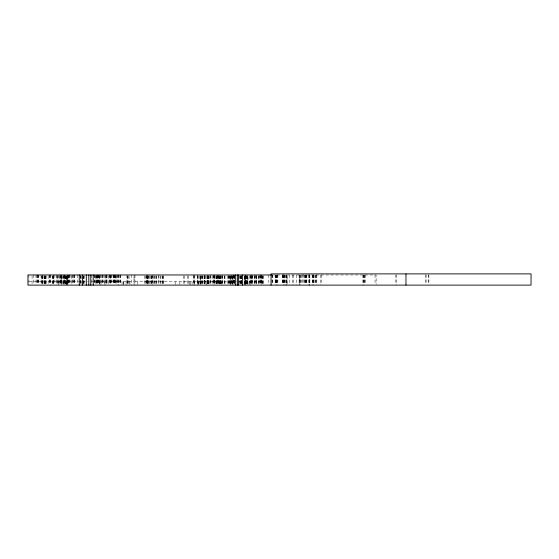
<?xml version="1.0" encoding="UTF-8"?>
<svg xmlns="http://www.w3.org/2000/svg" width="559" height="559" viewBox="0 0 559 559"><rect width="100%" height="100%" fill="white"/><g stroke="black" fill="none" stroke-linecap="round" stroke-linejoin="round"><path stroke-width="0.42" stroke-dasharray="2.79 2.1" d="M194.434 284.272L194.434 281.743M272.128 274.972L376.144 274.972L376.144 284.265M28.886 281.743L88.105 281.743M91.522 281.743L106.902 281.743L106.902 285.111M111.206 281.743L114.008 281.743M114.944 281.743L117.746 281.743M118.634 281.743L134.048 281.743L134.048 274.972L134.048 285.111M134.978 281.743L206.432 281.743L206.432 285.111M210.729 281.743L213.538 281.743M214.474 281.743L217.276 281.743M236.338 281.743L221.581 281.743L221.581 285.111M239.287 281.743L261.249 281.743M428.879 274.755L428.879 284.245M428.536 274.755L428.536 284.245M426.105 274.755L426.105 284.245M425.762 274.755L425.762 284.245M396.121 274.755L396.121 285.111M395.926 274.755L395.926 284.245M375.054 274.972L375.054 284.265M365.523 274.972L365.523 284.265M364.601 274.972L364.601 284.265M364.321 274.972L364.321 284.265M363.671 274.972L363.671 284.265M363.399 274.972L363.399 285.111M362.91 274.972L362.91 285.111M321.495 274.972L321.495 284.265M320.573 274.972L320.573 285.111M316.841 274.972L316.841 285.111M316.673 274.972L316.673 284.265M315.479 274.972L315.479 284.265M315.311 274.972L315.311 284.265M313.969 274.972L313.969 284.265M313.892 274.972L313.892 284.265M313.732 274.972L313.732 285.111M313.033 274.972L313.005 285.111M312.844 274.972L312.844 285.111M312.656 274.972L312.656 284.265M309.889 274.972L309.889 284.265M309.777 274.972L309.777 284.265M309.567 274.972L309.567 285.111M309.4 274.755L309.476 285.111M309.253 274.755L309.253 285.111M309.106 274.972L309.106 285.111M308.17 274.972L308.17 285.111M306.598 274.972L306.598 284.265M306.185 274.972L306.185 284.265M306.025 274.972L306.025 284.265M305.661 274.972L305.661 284.265M305.291 274.972L305.291 284.265M304.914 274.972L304.914 284.265M304.355 274.972L304.355 284.265M303.062 274.755L303.062 284.245M302.915 274.755L302.915 284.245M301.734 274.972L301.734 284.265M300.77 274.972L300.77 284.265M300.05 274.972L300.05 284.265M299.121 274.972L299.121 284.265M296.668 274.972L296.668 285.111M293.489 274.972L293.489 285.111M292.553 274.972L292.553 285.111M289.373 274.972L289.373 285.111M287.04 284.265L287.04 274.972L287.012 285.111M286.732 274.972L286.732 285.111M286.194 274.972L286.194 285.111M286.075 274.972L286.075 285.111M285.796 274.972L285.796 285.111M284.468 274.972L284.468 285.111M284.189 274.972L284.189 284.265M284.028 274.972L284.028 284.265M283.539 274.972L283.539 285.111M283.259 274.972L283.259 285.111M283.008 274.972L283.008 284.265M282.274 274.972L282.274 284.265M282.204 274.972L282.204 284.265M277.872 274.972L277.872 285.111M277.236 274.972L277.236 284.265M276.936 274.972L276.936 285.111M276.551 274.972L276.551 284.265M276.3 274.972L276.3 284.265M276.083 274.972L276.083 285.111M275.929 274.972L275.929 284.265M275.615 274.972L275.615 284.265M275.489 274.972L275.489 284.265M275.28 274.972L275.28 284.265M275.147 274.972L275.147 284.265M272.75 274.972L272.75 284.265M272.1 274.972L272.1 284.265M272.002 274.972L272.002 284.265M268.823 274.972L268.823 284.265M263.373 275.818L263.373 284.265M262.968 275.818L262.968 285.111M262.29 275.818L262.29 284.265M262.192 275.818L262.192 285.111M261.451 275.818L261.451 284.265M261.249 274.972L261.249 285.111M261.109 275.818L261.109 284.265M261.046 274.972L260.948 284.265M260.543 274.972L260.543 284.265M260.18 275.818L260.18 284.265M259.607 274.972L259.607 284.265M259.041 275.818L259.069 284.265M258.88 275.818L258.88 284.265M258.23 275.818L258.23 284.265M256.308 275.818L256.308 284.265M256.281 275.818L256.225 285.111M256.148 275.818L256.148 284.265M256.05 274.972L256.05 284.265M255.149 275.818L255.149 284.265M254.988 274.972L254.988 284.265M254.555 275.818L254.555 284.265M254.394 275.818L254.394 284.265M252.801 275.818L252.801 284.265M252.633 274.972L252.633 281.743M252.018 275.818L252.018 284.265M251.857 275.818L251.857 284.265M251.382 274.972L251.382 281.743M251.222 275.818L251.222 284.265M250.9 275.818L250.9 284.265M250.795 274.972L250.795 285.111M250.383 275.818L250.383 284.265M249.866 281.743L249.866 285.111M249.454 275.818L249.454 284.265M247.735 275.818L247.735 284.265M247.539 275.818L247.539 284.265M247.253 275.818L247.253 284.265M247.043 275.818L247.043 284.265M246.812 275.818L246.812 284.265M246.617 275.818L246.617 284.265M246.477 275.818L246.477 284.265M246.323 275.818L246.337 284.265M245.708 274.972L245.785 284.265M245.576 275.818L245.576 284.265M245.548 274.972L245.548 285.111M245.345 285.111L245.345 275.818L245.275 284.265M245.198 275.818L245.198 284.265M245.059 275.818L245.059 285.111M244.758 275.818L244.758 285.111M244.66 284.265L244.646 275.818L244.611 285.111M244.395 275.818L244.325 284.265M241.698 275.818L241.698 284.265M241.593 275.818L241.593 284.265M241.46 275.818L241.46 284.265M241.208 275.818L241.208 284.265M241.062 275.818L241.062 284.265M240.768 275.818L240.768 284.265M240.195 275.818L240.139 284.265M240.035 275.818L240.035 284.265M239.86 275.818L239.86 284.265M234.682 275.818L234.682 284.265M234.521 275.818L234.521 284.265M234.193 274.972L234.193 284.265M234.123 275.818L234.123 284.265M233.55 274.972L233.459 285.111M233.257 274.972L233.257 284.272M233.159 275.818L233.159 284.265M232.935 275.818L232.935 284.265M232.467 275.818L232.467 284.265M232.376 275.818L232.376 284.265M232.181 285.111L232.181 275.818L232.118 284.265M231.873 275.818L231.908 284.265M231.789 275.818L231.789 284.265M231.58 274.972L231.58 284.265M230.79 275.818L230.79 284.265M230.706 285.111L230.699 275.818L230.664 284.265M230.539 275.818L230.539 285.111M230.378 275.818L230.378 285.111M229.463 275.818L229.463 284.265M229.148 275.818L229.148 284.265M229.022 274.972L229.022 284.265M228.862 275.818L228.813 285.111M228.631 275.818L228.631 285.111M227.737 275.818L227.737 284.265M224.991 275.818L224.991 284.265M224.48 275.818L224.48 284.265M224.313 275.818L224.313 284.265M222.538 275.818L222.538 284.265M222.202 275.818L222.209 285.111M222.049 274.972L222.049 284.265M221.343 275.818L221.343 285.111M220.882 275.818L220.882 284.265M220.651 275.818L220.651 285.111M220.428 275.818L220.428 284.265M220.183 275.818L220.183 285.111M220.099 275.818L220.099 284.265M220.022 275.818L220.022 285.111M219.729 275.818L219.799 285.111M219.561 275.818L219.561 284.265M219.177 275.818L219.233 285.111M218.869 275.818L218.835 285.111M218.695 275.818L218.695 285.111M218.213 274.972L218.303 284.265M218.073 275.818L218.073 284.265M217.807 275.818L217.807 284.265M217.276 274.972L217.276 284.272M217.13 275.818L217.13 285.111M216.941 275.818L216.941 285.111M216.801 275.818L216.801 284.265M216.599 275.818L216.599 284.265M216.438 275.818L216.438 284.265M215.718 275.818L215.718 284.265M214.698 275.818L214.698 285.111M214.474 274.972L214.474 284.272M214.293 275.818L214.293 284.265M213.95 274.972L213.964 285.111M213.538 274.972L213.538 284.272M213.307 275.818L213.307 284.265M212.699 275.818L212.699 284.265M210.911 275.818L210.911 284.265M210.729 274.972L210.729 284.272M209.988 275.818L209.988 284.265M209.066 275.818L209.066 285.111M208.759 275.818L208.759 285.111M208.388 275.818L208.388 284.265M208.283 275.818L208.297 284.265M208.123 275.818L208.123 285.111M208.011 275.818L208.011 284.265M207.703 275.818L207.703 284.265M207.515 275.818L207.515 284.265M207.382 275.818L207.382 285.111M207.284 275.818L207.354 284.265M207.221 275.818L207.221 284.265M206.46 275.818L206.46 284.265M205.153 275.818L205.153 284.265M204.985 275.818L204.985 284.265M204.783 275.818L204.783 284.265M204.622 275.818L204.622 284.265M204.384 275.818L204.384 284.265M204.252 275.818L204.252 284.265M204.224 275.818L204.224 284.265M204.091 275.818L204.091 284.265M202.896 275.818L202.896 284.265M202.735 275.818L202.735 284.265M202.127 275.818L202.127 284.265M201.673 275.818L201.673 284.265M201.044 275.818L201.044 284.265M200.856 275.818L200.961 284.265M200.541 275.818L200.541 284.265M200.199 275.818L200.199 285.111M199.451 275.818L199.451 284.265M198.494 281.743L198.494 285.111M198.396 275.818L198.396 284.265M198.082 281.743L198.082 285.111M197.523 275.818L197.523 284.265M197.362 275.818L197.362 284.265M197.236 274.972L197.236 285.111M194.434 274.972L194.434 285.111M194.259 275.818L194.259 284.265M193.498 274.972L193.498 285.111M193.337 275.818L193.337 284.265M192.079 281.743L192.079 285.111M190.696 281.743L190.696 285.111M189.27 281.743L189.27 285.111M188.264 275.818L188.264 284.265M187.279 275.818L187.279 284.265M184.337 275.818L184.337 284.265M183.659 275.818L183.659 284.265M179.844 281.743L179.844 285.111M175.17 281.743L175.17 285.111M163.521 275.818L163.521 284.265M163.032 275.818L163.032 284.265M162.872 275.818L162.872 284.265M162.438 275.818L162.438 284.265M160.922 275.818L160.922 284.265M160.16 275.818L160.16 284.265M158.917 274.972L158.917 284.265M158.749 275.818L158.749 284.265M156.527 275.818L156.478 284.265M156.317 275.818L156.317 284.265M155.353 275.818L155.353 284.265M154.675 275.818L154.675 284.265M154.095 275.818L154.095 284.265M153.103 275.818L153.201 284.265M152.558 274.972L152.558 285.111M152.216 275.818L152.216 284.265M151.81 275.818L151.734 285.111M151.545 275.818L151.545 284.265M151.384 275.818L151.384 284.265M150.748 275.818L150.748 284.265M149.113 275.818L149.113 284.265M148.946 275.818L148.946 284.265M148.631 275.818L148.631 284.265M147.883 274.972L147.883 285.111M147.779 275.818L147.779 284.265M147.702 275.818L147.702 284.265M147.569 275.818L147.569 284.265M146.94 275.818L146.94 284.265M146.458 274.972L146.458 284.265M146.29 275.818L146.29 285.111M145.431 275.818L145.431 285.111M144.348 275.818L144.348 284.265M137.787 281.743L137.787 285.111M134.978 274.972L134.978 285.111M131.239 274.972L131.239 285.111M129.926 281.743L129.926 285.111M129.052 275.818L129.052 284.265M128.116 275.818L128.116 285.111M127.627 275.818L127.627 284.265M127.536 275.818L127.536 284.265M126.942 274.972L127.012 285.111M126.061 281.743L126.061 285.111M123.693 281.743L123.693 285.111M123.63 281.743L123.63 285.111M122.051 281.743L122.051 285.111M120.178 274.972L120.178 284.265M120.087 274.972L120.087 284.265M120.017 274.972L120.017 284.265M118.843 274.972L118.843 285.111M118.634 274.972L118.634 285.111M117.907 274.972L117.907 284.265M117.746 274.972L117.746 284.272M116.747 274.972L116.747 284.265M115.999 275.818L115.999 284.265M115.811 274.972L115.811 284.265M115.063 274.972L115.063 284.265M114.944 274.972L114.944 284.272M114.728 274.972L114.728 284.265M114.35 274.972L114.35 284.265M114.008 274.972L114.008 284.272M113.791 274.972L113.791 284.265M113.414 274.972L113.414 284.265M111.919 274.972L111.919 284.265M111.206 274.972L111.206 284.272M110.612 274.972L110.612 284.265M110.27 275.818L110.27 284.265M110.179 274.972L110.179 284.265M109.676 274.972L109.676 284.265M109.291 274.972L109.291 284.265M108.208 275.818L108.208 284.265M107.055 274.972L107.055 284.265M106.496 274.972L106.496 284.265M106.308 274.972L106.308 284.265M106.126 274.972L106.119 284.265M105.951 275.818L105.951 284.265M105.378 274.972L105.378 285.111M104.743 281.743L104.743 285.111M104.442 274.972L104.442 284.265M103.129 274.972L103.129 284.265M102.381 274.972L102.381 284.265M102.199 274.972L102.199 284.265M101.452 274.972L101.452 284.265M100.997 281.743L100.997 285.111M100.327 274.972L100.327 285.111M99.949 274.972L99.949 284.265M99.712 281.743L99.712 285.111M99.299 275.818L99.299 284.265M99.139 275.818L99.139 284.265M99.02 274.972L99.02 284.265M98.705 274.972L98.705 284.265M98.272 274.972L98.272 284.265M97.783 274.972L97.783 284.265M97.504 275.818L97.455 284.272M97.336 274.972L97.336 284.265M96.91 274.972L96.91 284.265M96.581 275.818L96.581 285.111M96.4 274.972L96.4 284.265M95.841 275.818L95.841 284.265M95.093 274.972L94.995 284.265M94.904 274.972L94.904 284.272M94.604 274.972L94.604 284.272M91.809 274.972L91.809 284.272M84.689 275.818L84.689 284.265M83.752 275.818L83.752 284.265M83.55 275.818L83.55 284.265M83.445 275.818L83.382 284.265M81.041 275.818L81.041 284.265M80.95 275.818L81.006 284.265M80.782 274.972L80.782 284.265M80.384 275.818L80.384 284.265M77.603 274.972L77.61 284.265M74.431 274.972L74.431 284.265M74.144 274.972L74.144 284.265M73.956 274.972L73.956 284.265M73.019 274.972L73.019 284.265M72.74 274.972L72.74 284.265M71.866 275.818L71.866 285.111M70.965 274.972L70.965 284.265M69.561 274.972L69.561 284.265M69.281 274.972L69.281 284.265M68.345 274.972L68.345 284.265M68.233 274.972L68.233 284.265M68.107 275.818L68.107 284.265M67.297 274.972L67.297 284.265M67.157 274.972L67.157 285.111M66.87 275.818L66.87 284.265M66.703 275.818L66.745 284.265M66.626 275.818L66.626 285.111M66.535 281.743L66.535 285.111M66.046 281.743L66.046 285.111M65.969 275.818L65.983 284.265M65.676 275.818L65.745 285.111M65.599 275.818L65.606 284.265M65.319 275.818L65.319 284.265M65.04 275.818L65.054 285.111M64.809 275.818L64.746 285.111M64.662 274.972L64.662 284.265M64.551 275.818L64.551 285.111M64.418 274.972L64.418 284.265M64.299 274.972L64.299 285.111M63.67 281.743L63.67 285.111M63.481 274.972L63.481 284.265M63.216 275.818L63.216 284.265M63.132 275.818L63.132 285.111M62.552 275.818L62.552 284.265M61.797 275.818L61.797 284.265M61.686 284.265L61.686 274.972L61.616 284.265M61.371 274.972L61.371 285.111M61.238 274.972L61.238 284.265M60.938 274.972L60.938 284.265M60.302 274.972L60.302 284.265L60.267 275.818M60.002 274.972L59.967 284.265M59.499 275.818L59.499 284.265M58.618 274.972L58.611 285.111M58.367 281.743L58.367 285.111M57.947 275.818L57.947 284.265M57.689 274.972L57.689 284.265M56.997 275.818L56.997 284.265M56.627 274.972L56.627 284.265M54.88 274.972L54.88 284.265M53.573 275.818L53.573 284.265M53.447 274.972L53.447 284.265M53.238 275.818L53.259 284.265M53.105 275.818L53.105 284.265M52.637 275.818L52.637 284.265M52.169 275.818L52.169 284.265M50.583 274.972L50.583 285.111M50.149 274.972L50.149 284.265M49.646 274.972L49.646 284.265M49.213 274.972L49.213 284.265M48.151 275.818L48.151 285.111M46.516 275.818L46.523 284.265M45.649 275.818L45.649 284.265M45.503 275.818L45.503 284.265M45.363 275.818L45.363 284.265M44.93 275.818L44.93 284.265M44.846 275.818L44.846 284.265M44.713 275.818L44.713 284.265M44.434 275.818L44.434 284.265M42.959 275.818L42.959 284.265M42.91 274.972L42.91 284.265M42.68 275.818L42.68 284.265M42.54 275.818L42.54 284.265M42.03 275.818L42.03 285.111M41.75 275.818L41.68 284.265M41.045 274.972L41.045 284.265M38.515 274.972L38.515 284.265M38.424 274.972L38.424 284.265M37.865 274.972L37.865 284.265M37.579 274.972L37.579 284.265M36.929 274.972L36.929 284.265M35.993 274.972L35.993 284.265M33.75 274.972L33.75 284.265M32.066 275.818L32.066 284.265M28.886 274.972L28.886 285.111M299.848 285.111L299.848 274.972L299.841 285.111M247.903 284.265L247.903 275.818L247.889 284.265M200.751 284.265L200.751 275.818L200.702 284.265M67.52 285.111L67.52 275.818L67.471 285.111M66.248 284.265L66.248 275.818L66.214 284.265"/><path stroke-width="0.84" d="M271.709 274.972L27.95 274.972L27.95 285.111L531.05 285.111L531.05 273.889L271.045 273.889L271.045 285.111M405.974 273.889L405.974 285.111M242.613 274.972L242.613 285.111M238.413 274.972L238.413 285.111M237.379 274.972L237.379 285.111M235.688 274.972L235.688 285.111M93.22 274.972L93.22 285.111M90.789 274.972L90.789 285.111M88.804 274.972L88.804 285.111M86.303 274.972L86.303 285.111M82.453 274.972L82.453 285.111M79.273 274.972L79.273 285.111"/></g></svg>
